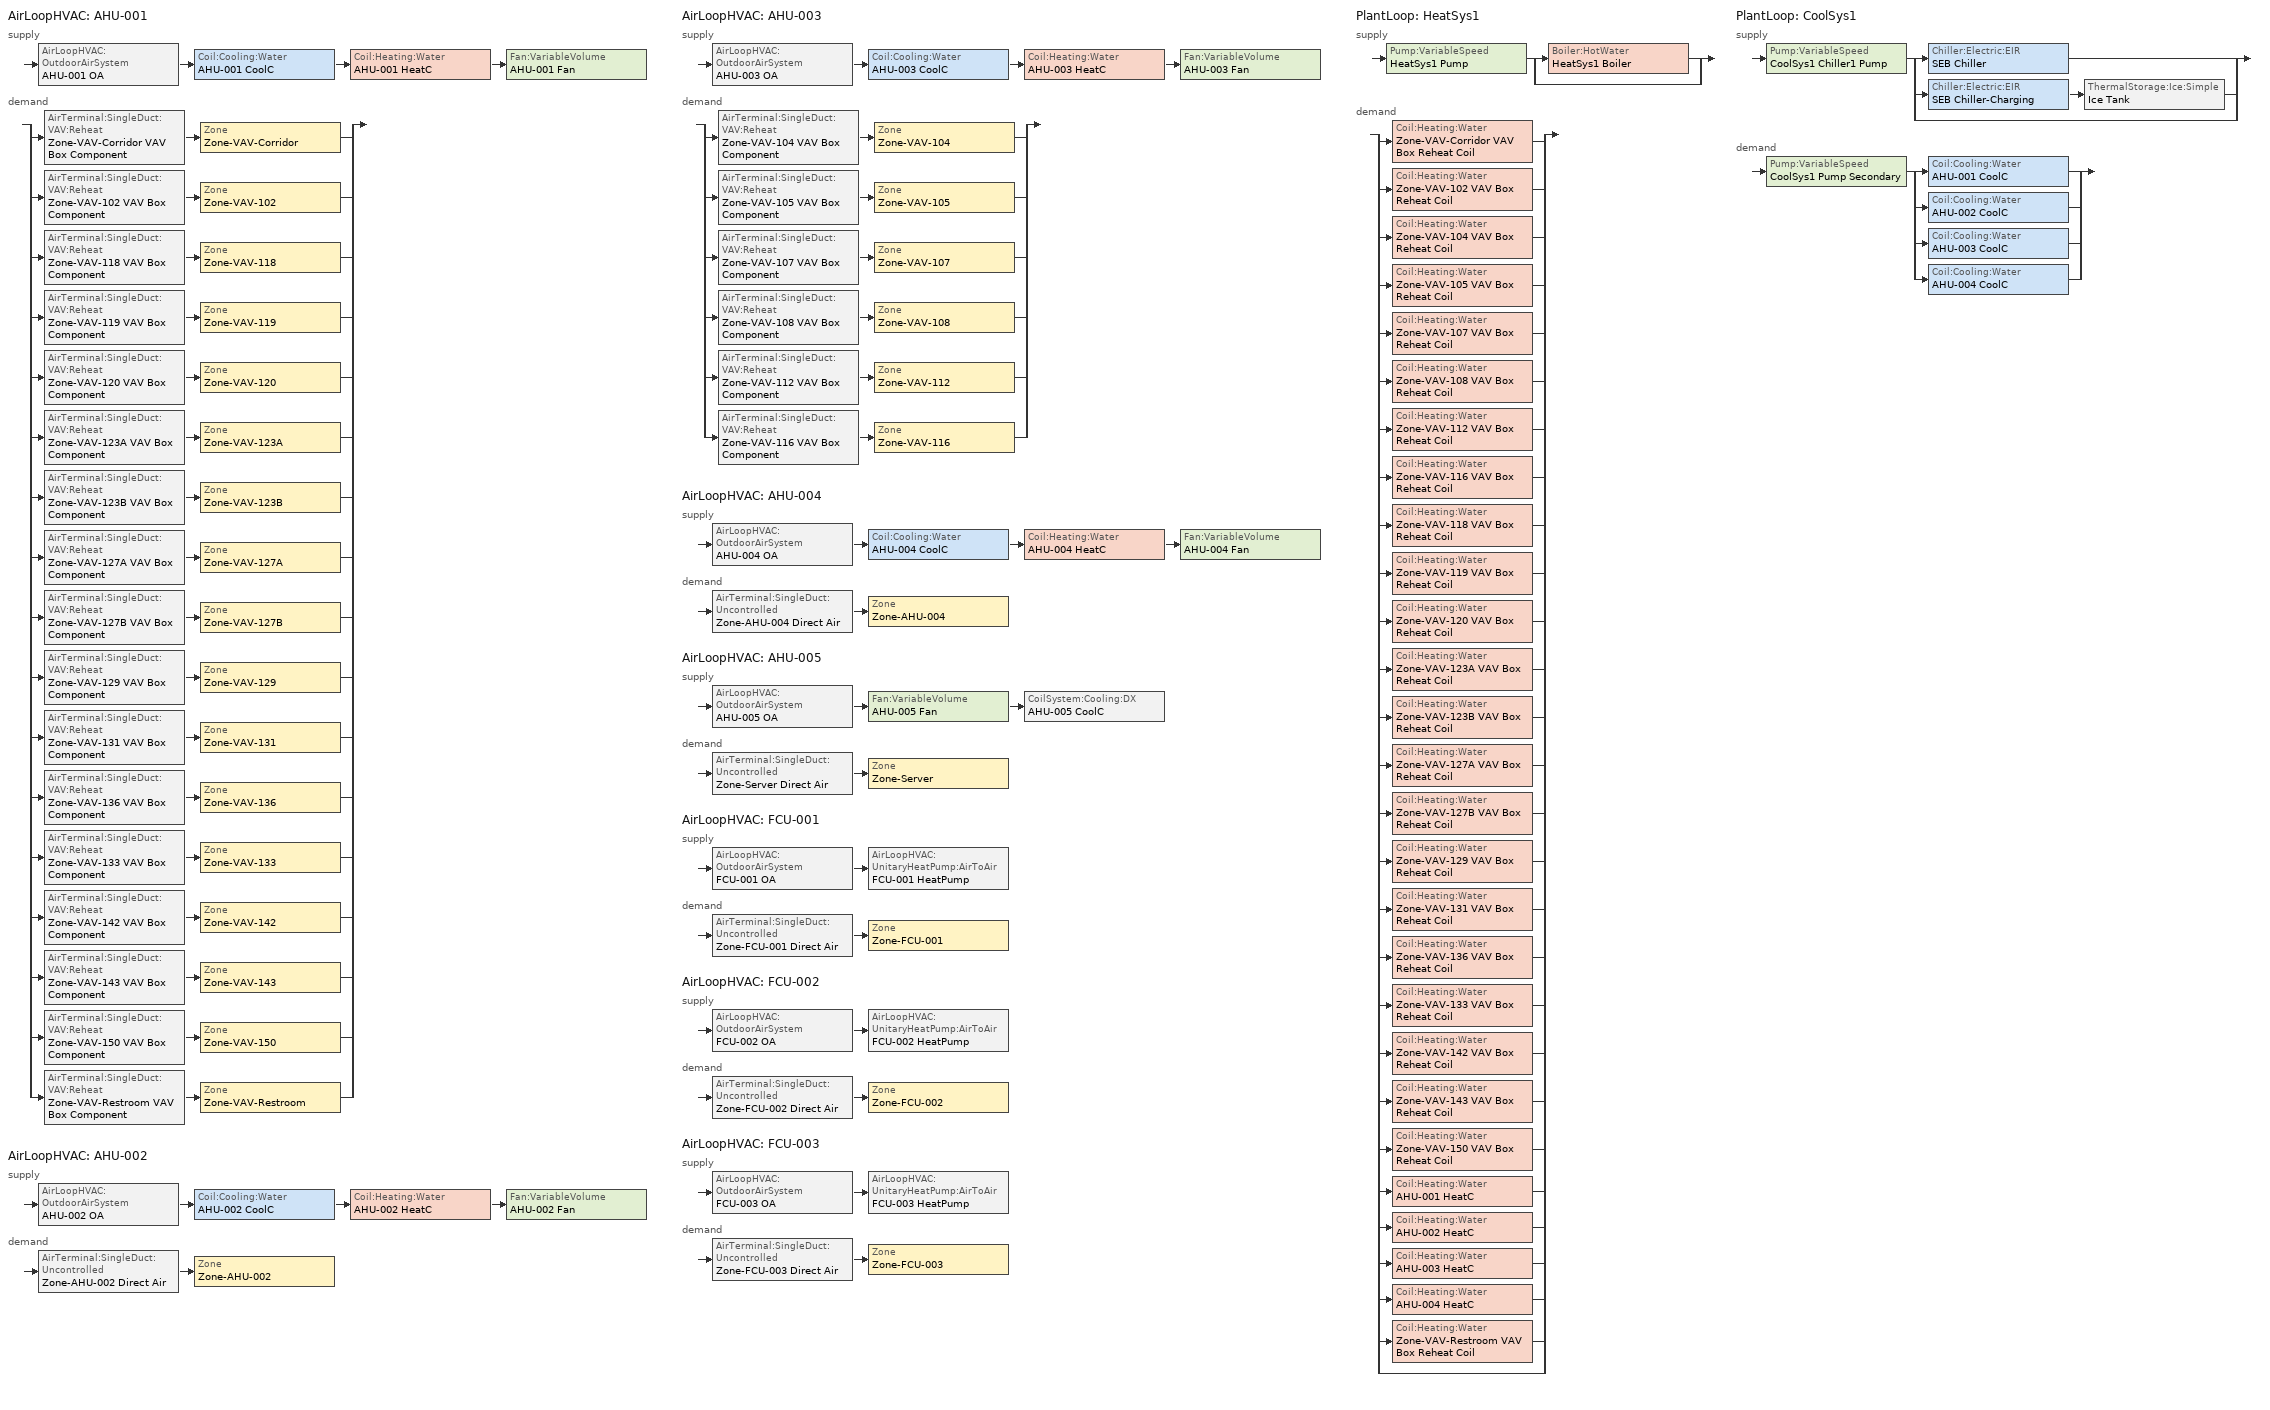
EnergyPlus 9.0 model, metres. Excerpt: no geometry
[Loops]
AirLoopHVAC 'AHU-001'
 supply: AirLoopHVAC:OutdoorAirSystem 'AHU-001 OA' > Coil:Cooling:Water 'AHU-001 CoolC' > Coil:Heating:Water 'AHU-001 HeatC' > Fan:VariableVolume 'AHU-001 Fan'
 demand: split
  | AirTerminal:SingleDuct:VAV:Reheat 'Zone-VAV-Corridor VAV Box Component' > Zone 'Zone-VAV-Corridor'
  | AirTerminal:SingleDuct:VAV:Reheat 'Zone-VAV-102 VAV Box Component' > Zone 'Zone-VAV-102'
  | AirTerminal:SingleDuct:VAV:Reheat 'Zone-VAV-118 VAV Box Component' > Zone 'Zone-VAV-118'
  | AirTerminal:SingleDuct:VAV:Reheat 'Zone-VAV-119 VAV Box Component' > Zone 'Zone-VAV-119'
  | AirTerminal:SingleDuct:VAV:Reheat 'Zone-VAV-120 VAV Box Component' > Zone 'Zone-VAV-120'
  | AirTerminal:SingleDuct:VAV:Reheat 'Zone-VAV-123A VAV Box Component' > Zone 'Zone-VAV-123A'
  | AirTerminal:SingleDuct:VAV:Reheat 'Zone-VAV-123B VAV Box Component' > Zone 'Zone-VAV-123B'
  | AirTerminal:SingleDuct:VAV:Reheat 'Zone-VAV-127A VAV Box Component' > Zone 'Zone-VAV-127A'
  | AirTerminal:SingleDuct:VAV:Reheat 'Zone-VAV-127B VAV Box Component' > Zone 'Zone-VAV-127B'
  | AirTerminal:SingleDuct:VAV:Reheat 'Zone-VAV-129 VAV Box Component' > Zone 'Zone-VAV-129'
  | AirTerminal:SingleDuct:VAV:Reheat 'Zone-VAV-131 VAV Box Component' > Zone 'Zone-VAV-131'
  | AirTerminal:SingleDuct:VAV:Reheat 'Zone-VAV-136 VAV Box Component' > Zone 'Zone-VAV-136'
  | AirTerminal:SingleDuct:VAV:Reheat 'Zone-VAV-133 VAV Box Component' > Zone 'Zone-VAV-133'
  | AirTerminal:SingleDuct:VAV:Reheat 'Zone-VAV-142 VAV Box Component' > Zone 'Zone-VAV-142'
  | AirTerminal:SingleDuct:VAV:Reheat 'Zone-VAV-143 VAV Box Component' > Zone 'Zone-VAV-143'
  | AirTerminal:SingleDuct:VAV:Reheat 'Zone-VAV-150 VAV Box Component' > Zone 'Zone-VAV-150'
  | AirTerminal:SingleDuct:VAV:Reheat 'Zone-VAV-Restroom VAV Box Component' > Zone 'Zone-VAV-Restroom'
AirLoopHVAC 'AHU-002'
 supply: AirLoopHVAC:OutdoorAirSystem 'AHU-002 OA' > Coil:Cooling:Water 'AHU-002 CoolC' > Coil:Heating:Water 'AHU-002 HeatC' > Fan:VariableVolume 'AHU-002 Fan'
 demand: AirTerminal:SingleDuct:Uncontrolled 'Zone-AHU-002 Direct Air' > Zone 'Zone-AHU-002'
AirLoopHVAC 'AHU-003'
 supply: AirLoopHVAC:OutdoorAirSystem 'AHU-003 OA' > Coil:Cooling:Water 'AHU-003 CoolC' > Coil:Heating:Water 'AHU-003 HeatC' > Fan:VariableVolume 'AHU-003 Fan'
 demand: split
  | AirTerminal:SingleDuct:VAV:Reheat 'Zone-VAV-104 VAV Box Component' > Zone 'Zone-VAV-104'
  | AirTerminal:SingleDuct:VAV:Reheat 'Zone-VAV-105 VAV Box Component' > Zone 'Zone-VAV-105'
  | AirTerminal:SingleDuct:VAV:Reheat 'Zone-VAV-107 VAV Box Component' > Zone 'Zone-VAV-107'
  | AirTerminal:SingleDuct:VAV:Reheat 'Zone-VAV-108 VAV Box Component' > Zone 'Zone-VAV-108'
  | AirTerminal:SingleDuct:VAV:Reheat 'Zone-VAV-112 VAV Box Component' > Zone 'Zone-VAV-112'
  | AirTerminal:SingleDuct:VAV:Reheat 'Zone-VAV-116 VAV Box Component' > Zone 'Zone-VAV-116'
AirLoopHVAC 'AHU-004'
 supply: AirLoopHVAC:OutdoorAirSystem 'AHU-004 OA' > Coil:Cooling:Water 'AHU-004 CoolC' > Coil:Heating:Water 'AHU-004 HeatC' > Fan:VariableVolume 'AHU-004 Fan'
 demand: AirTerminal:SingleDuct:Uncontrolled 'Zone-AHU-004 Direct Air' > Zone 'Zone-AHU-004'
AirLoopHVAC 'AHU-005'
 supply: AirLoopHVAC:OutdoorAirSystem 'AHU-005 OA' > Fan:VariableVolume 'AHU-005 Fan' > CoilSystem:Cooling:DX 'AHU-005 CoolC'
 demand: AirTerminal:SingleDuct:Uncontrolled 'Zone-Server Direct Air' > Zone 'Zone-Server'
AirLoopHVAC 'FCU-001'
 supply: AirLoopHVAC:OutdoorAirSystem 'FCU-001 OA' > AirLoopHVAC:UnitaryHeatPump:AirToAir 'FCU-001 HeatPump'
 demand: AirTerminal:SingleDuct:Uncontrolled 'Zone-FCU-001 Direct Air' > Zone 'Zone-FCU-001'
AirLoopHVAC 'FCU-002'
 supply: AirLoopHVAC:OutdoorAirSystem 'FCU-002 OA' > AirLoopHVAC:UnitaryHeatPump:AirToAir 'FCU-002 HeatPump'
 demand: AirTerminal:SingleDuct:Uncontrolled 'Zone-FCU-002 Direct Air' > Zone 'Zone-FCU-002'
AirLoopHVAC 'FCU-003'
 supply: AirLoopHVAC:OutdoorAirSystem 'FCU-003 OA' > AirLoopHVAC:UnitaryHeatPump:AirToAir 'FCU-003 HeatPump'
 demand: AirTerminal:SingleDuct:Uncontrolled 'Zone-FCU-003 Direct Air' > Zone 'Zone-FCU-003'
PlantLoop 'HeatSys1'
 supply: Pump:VariableSpeed 'HeatSys1 Pump' > split
  | Boiler:HotWater 'HeatSys1 Boiler'
  | bypass
 demand: split
  | Coil:Heating:Water 'Zone-VAV-Corridor VAV Box Reheat Coil'
  | Coil:Heating:Water 'Zone-VAV-102 VAV Box Reheat Coil'
  | Coil:Heating:Water 'Zone-VAV-104 VAV Box Reheat Coil'
  | Coil:Heating:Water 'Zone-VAV-105 VAV Box Reheat Coil'
  | Coil:Heating:Water 'Zone-VAV-107 VAV Box Reheat Coil'
  | Coil:Heating:Water 'Zone-VAV-108 VAV Box Reheat Coil'
  | Coil:Heating:Water 'Zone-VAV-112 VAV Box Reheat Coil'
  | Coil:Heating:Water 'Zone-VAV-116 VAV Box Reheat Coil'
  | Coil:Heating:Water 'Zone-VAV-118 VAV Box Reheat Coil'
  | Coil:Heating:Water 'Zone-VAV-119 VAV Box Reheat Coil'
  | Coil:Heating:Water 'Zone-VAV-120 VAV Box Reheat Coil'
  | Coil:Heating:Water 'Zone-VAV-123A VAV Box Reheat Coil'
  | Coil:Heating:Water 'Zone-VAV-123B VAV Box Reheat Coil'
  | Coil:Heating:Water 'Zone-VAV-127A VAV Box Reheat Coil'
  | Coil:Heating:Water 'Zone-VAV-127B VAV Box Reheat Coil'
  | Coil:Heating:Water 'Zone-VAV-129 VAV Box Reheat Coil'
  | Coil:Heating:Water 'Zone-VAV-131 VAV Box Reheat Coil'
  | Coil:Heating:Water 'Zone-VAV-136 VAV Box Reheat Coil'
  | Coil:Heating:Water 'Zone-VAV-133 VAV Box Reheat Coil'
  | Coil:Heating:Water 'Zone-VAV-142 VAV Box Reheat Coil'
  | Coil:Heating:Water 'Zone-VAV-143 VAV Box Reheat Coil'
  | Coil:Heating:Water 'Zone-VAV-150 VAV Box Reheat Coil'
  | Coil:Heating:Water 'AHU-001 HeatC'
  | Coil:Heating:Water 'AHU-002 HeatC'
  | Coil:Heating:Water 'AHU-003 HeatC'
  | Coil:Heating:Water 'AHU-004 HeatC'
  | Coil:Heating:Water 'Zone-VAV-Restroom VAV Box Reheat Coil'
  | bypass
PlantLoop 'CoolSys1'
 supply: Pump:VariableSpeed 'CoolSys1 Chiller1 Pump' > split
  | Chiller:Electric:EIR 'SEB Chiller'
  | Chiller:Electric:EIR 'SEB Chiller-Charging' > ThermalStorage:Ice:Simple 'Ice Tank'
  | bypass
 demand: Pump:VariableSpeed 'CoolSys1 Pump Secondary' > split
  | Coil:Cooling:Water 'AHU-001 CoolC'
  | Coil:Cooling:Water 'AHU-002 CoolC'
  | Coil:Cooling:Water 'AHU-003 CoolC'
  | Coil:Cooling:Water 'AHU-004 CoolC'
[DesignSpecification:OutdoorAir] Outdoor Air Method=Flow/Area; Outdoor Air Flow per Zone Floor Area {m3/s-m2}=0.000864; Outdoor Air Flow per Zone {m3/s}=0
Zone-VAV-Corridor SZ DSOA; Zone-VAV-102 SZ DSOA; Zone-VAV-104 SZ DSOA; Zone-VAV-105 SZ DSOA; Zone-VAV-107 SZ DSOA; Zone-VAV-108 SZ DSOA; Zone-VAV-112 SZ DSOA; Zone-VAV-116 SZ DSOA; Zone-VAV-118 SZ DSOA; Zone-VAV-119 SZ DSOA; Zone-VAV-120 SZ DSOA; Zone-VAV-123A SZ DSOA; Zone-VAV-123B SZ DSOA; Zone-VAV-127A SZ DSOA; Zone-VAV-127B SZ DSOA; Zone-VAV-129 SZ DSOA; Zone-VAV-131 SZ DSOA; Zone-VAV-133 SZ DSOA; Zone-VAV-142 SZ DSOA; Zone-VAV-143 SZ DSOA; Zone-VAV-150 SZ DSOA; Zone-AHU-002 SZ DSOA; Zone-AHU-004 SZ DSOA; Zone-Server SZ DSOA; Zone-FCU-001 SZ DSOA; Zone-FCU-002 SZ DSOA; Zone-FCU-003 SZ DSOA; Zone-VAV-Restroom SZ DSOA; Zone-VAV-136 SZ DSOA
[DesignSpecification:ZoneAirDistribution] Zone Air Distribution Effectiveness in Cooling Mode=1; Zone Air Distribution Effectiveness in Heating Mode=1
Zone-VAV-Corridor CM DSZAD; Zone-VAV-102 CM DSZAD; Zone-VAV-104 CM DSZAD; Zone-VAV-123A CM DSZAD; Zone-VAV-123B CM DSZAD; Zone-VAV-127A CM DSZAD; Zone-VAV-127B CM DSZAD
[Sizing:Zone] Zone Cooling Design Supply Air Temperature Input Method=SupplyAirTemperature; Zone Cooling Design Supply Air Temperature {C}=12.7; Zone Heating Design Supply Air Temperature Input Method=SupplyAirTemperature; Zone Heating Design Supply Air Temperature {C}=50; Zone Cooling Design Supply Air Humidity Ratio {kgWater/kgDryAir}=0.0085; Zone Heating Design Supply Air Humidity Ratio {kgWater/kgDryAir}=0.008; Zone Heating Sizing Factor=0; Zone Cooling Sizing Factor=0; Cooling Design Air Flow Method=DesignDay; Cooling Minimum Air Flow {m3/s}=0; Cooling Minimum Air Flow Fraction=0; Heating Design Air Flow Method=DesignDay; Heating Design Air Flow Rate {m3/s}=0
Name | Design Specification Outdoor Air Object | Design Specification Zone Air Distribution Object
Zone-VAV-Corridor | Zone-VAV-Corridor SZ DSOA | Zone-VAV-Corridor CM DSZAD
Zone-VAV-102 | Zone-VAV-102 SZ DSOA | Zone-VAV-102 CM DSZAD
Zone-VAV-104 | Zone-VAV-104 SZ DSOA | Zone-VAV-104 CM DSZAD
Zone-VAV-105 | Zone-VAV-105 SZ DSOA
Zone-VAV-107 | Zone-VAV-107 SZ DSOA
Zone-VAV-108 | Zone-VAV-108 SZ DSOA
Zone-VAV-112 | Zone-VAV-112 SZ DSOA
Zone-VAV-116 | Zone-VAV-116 SZ DSOA
Zone-VAV-118 | Zone-VAV-118 SZ DSOA
Zone-VAV-119 | Zone-VAV-119 SZ DSOA
Zone-VAV-120 | Zone-VAV-120 SZ DSOA
Zone-VAV-123A | Zone-VAV-123A SZ DSOA | Zone-VAV-123A CM DSZAD
Zone-VAV-123B | Zone-VAV-123B SZ DSOA | Zone-VAV-123B CM DSZAD
Zone-VAV-127A | Zone-VAV-127A SZ DSOA | Zone-VAV-127A CM DSZAD
Zone-VAV-127B | Zone-VAV-127B SZ DSOA | Zone-VAV-127B CM DSZAD
Zone-VAV-129 | Zone-VAV-129 SZ DSOA
Zone-VAV-131 | Zone-VAV-131 SZ DSOA
Zone-VAV-133 | Zone-VAV-133 SZ DSOA
Zone-VAV-142 | Zone-VAV-142 SZ DSOA
Zone-VAV-143 | Zone-VAV-143 SZ DSOA
Zone-VAV-150 | Zone-VAV-150 SZ DSOA
Zone-AHU-002 | Zone-AHU-002 SZ DSOA
Zone-AHU-004 | Zone-AHU-004 SZ DSOA
Zone-Server | Zone-Server SZ DSOA
Zone-FCU-001 | Zone-FCU-001 SZ DSOA
Zone-FCU-002 | Zone-FCU-002 SZ DSOA
Zone-FCU-003 | Zone-FCU-003 SZ DSOA
Zone-VAV-Restroom | Zone-VAV-Restroom SZ DSOA
Zone-VAV-136 | Zone-VAV-136 SZ DSOA
[Sizing:System] Type of Load to Size On=Sensible; Design Outdoor Air Flow Rate {m3/s}=autosize; Preheat Design Humidity Ratio {kgWater/kgDryAir}=0.008; Precool Design Humidity Ratio {kgWater/kgDryAir}=0.008; Central Cooling Design Supply Air Temperature {C}=12.5; 100% Outdoor Air in Cooling=No; 100% Outdoor Air in Heating=No; Central Cooling Design Supply Air Humidity Ratio {kgWater/kgDryAir}=0.0085; Central Heating Design Supply Air Humidity Ratio {kgWater/kgDryAir}=0.008; Cooling Supply Air Flow Rate Method=DesignDay; Cooling Supply Air Flow Rate {m3/s}=0; Cooling Supply Air Flow Rate Per Floor Area {m3/s-m2}=0; Cooling Fraction of Autosized Cooling Supply Air Flow Rate=0; Cooling Supply Air Flow Rate Per Unit Cooling Capacity {m3/s-W}=0; Zone Maximum Outdoor Air Fraction=1; Cooling Design Capacity Method=CoolingDesignCapacity; Cooling Design Capacity {W}=autosize; Heating Design Capacity Method=HeatingDesignCapacity; Heating Design Capacity {W}=autosize
Name | Central Heating Maximum System Air Flow Ratio | Preheat Design Temperature {C} | Precool Design Temperature {C} | Central Heating Design Supply Air Temperature {C} | Type of Zone Sum to Use | Central Cooling Capacity Control Method
AHU-001 | 0.3 | 4.5 | 11 | 16.7 | NonCoincident | VAV
AHU-002; AHU-003; AHU-004 | 0.3 | 4.5 | 11 | 16.7 | NonCoincident | OnOff
FCU-001; FCU-002; FCU-003 | 1 | 7 | 12.5 | 40 | Coincident | OnOff
[Sizing:Plant]
Name | Loop Type | Design Loop Exit Temperature {C} | Loop Design Temperature Difference {deltaC} | Sizing Option | Zone Timesteps in Averaging Window | Coincident Sizing Factor Mode
HeatSys1 | Heating | 82 | 11
CoolSys1 | Cooling | 6.44 | 7.45 | Coincident | 1 | None
[ZoneControl:Thermostat] Control Type Schedule=Dual Zone Control Type Sched
Name | Zone or ZoneList | Control 1
Zone-VAV-Corridor Thermostat | Zone-VAV-Corridor | Zone-VAV-Corridor DualSPSched
Zone-VAV-102 Thermostat | Zone-VAV-102 | Zone-VAV-102 DualSPSched
Zone-VAV-104 Thermostat | Zone-VAV-104 | Zone-VAV-104 DualSPSched
Zone-VAV-105 Thermostat | Zone-VAV-105 | Zone-VAV-105 DualSPSched
Zone-VAV-107 Thermostat | Zone-VAV-107 | Zone-VAV-107 DualSPSched
Zone-VAV-108 Thermostat | Zone-VAV-108 | Zone-VAV-108 DualSPSched
Zone-VAV-112 Thermostat | Zone-VAV-112 | Zone-VAV-112 DualSPSched
Zone-VAV-116 Thermostat | Zone-VAV-116 | Zone-VAV-116 DualSPSched
Zone-VAV-118 Thermostat | Zone-VAV-118 | Zone-VAV-118 DualSPSched
Zone-VAV-119 Thermostat | Zone-VAV-119 | Zone-VAV-119 DualSPSched
Zone-VAV-120 Thermostat | Zone-VAV-120 | Zone-VAV-120 DualSPSched
Zone-VAV-123A Thermostat | Zone-VAV-123A | Zone-VAV-123A DualSPSched
Zone-VAV-123B Thermostat | Zone-VAV-123B | Zone-VAV-123B DualSPSched
Zone-VAV-127A Thermostat | Zone-VAV-127A | Zone-VAV-127A DualSPSched
Zone-VAV-127B Thermostat | Zone-VAV-127B | Zone-VAV-127B DualSPSched
Zone-VAV-129 Thermostat | Zone-VAV-129 | Zone-VAV-129 DualSPSched
Zone-VAV-131 Thermostat | Zone-VAV-131 | Zone-VAV-131 DualSPSched
Zone-VAV-136 Thermostat | Zone-VAV-136 | Zone-VAV-136 DualSPSched
Zone-VAV-133 Thermostat | Zone-VAV-133 | Zone-VAV-133 DualSPSched
Zone-VAV-142 Thermostat | Zone-VAV-142 | Zone-VAV-142 DualSPSched
Zone-VAV-143 Thermostat | Zone-VAV-143 | Zone-VAV-143 DualSPSched
Zone-VAV-150 Thermostat | Zone-VAV-150 | Zone-VAV-150 DualSPSched
Zone-AHU-002 Thermostat | Zone-AHU-002 | Zone-AHU-002 DualSPSched
Zone-AHU-004 Thermostat | Zone-AHU-004 | Zone-AHU-004 DualSPSched
Zone-Server Thermostat | Zone-Server | Zone-Server DualSPSched
Zone-FCU-001 Thermostat | Zone-FCU-001 | Zone-FCU-001 DualSPSched
Zone-FCU-002 Thermostat | Zone-FCU-002 | Zone-FCU-002 DualSPSched
Zone-FCU-003 Thermostat | Zone-FCU-003 | Zone-FCU-003 DualSPSched
Zone-VAV-Restroom Thermostat | Zone-VAV-Restroom | Zone-VAV-Restroom DualSPSched
[ThermostatSetpoint:DualSetpoint] Heating Setpoint Temperature Schedule=HTGSETP SCH
Name | Cooling Setpoint Temperature Schedule
Zone-VAV-Corridor DualSPSched | CLGTEMPSETPOINT ZONE-VAV-CORRIDOR
Zone-VAV-102 DualSPSched | CLGTEMPSETPOINT ZONE-VAV-102
Zone-VAV-104 DualSPSched | CLGTEMPSETPOINT ZONE-VAV-104
Zone-VAV-105 DualSPSched | CLGTEMPSETPOINT ZONE-VAV-105
Zone-VAV-107 DualSPSched | CLGTEMPSETPOINT ZONE-VAV-107
Zone-VAV-108 DualSPSched | CLGTEMPSETPOINT ZONE-VAV-108
Zone-VAV-112 DualSPSched | CLGTEMPSETPOINT ZONE-VAV-112
Zone-VAV-116 DualSPSched | CLGTEMPSETPOINT ZONE-VAV-116
Zone-VAV-118 DualSPSched | CLGTEMPSETPOINT ZONE-VAV-118
Zone-VAV-119 DualSPSched | CLGTEMPSETPOINT ZONE-VAV-119
Zone-VAV-120 DualSPSched | CLGTEMPSETPOINT ZONE-VAV-120
Zone-VAV-123A DualSPSched | CLGTEMPSETPOINT ZONE-VAV-123A
Zone-VAV-123B DualSPSched | CLGTEMPSETPOINT ZONE-VAV-123B
Zone-VAV-127A DualSPSched | CLGTEMPSETPOINT ZONE-VAV-127A
Zone-VAV-127B DualSPSched | CLGTEMPSETPOINT ZONE-VAV-127B
Zone-VAV-129 DualSPSched | CLGTEMPSETPOINT ZONE-VAV-129
Zone-VAV-131 DualSPSched | CLGTEMPSETPOINT ZONE-VAV-131
Zone-VAV-136 DualSPSched | CLGTEMPSETPOINT ZONE-VAV-136
Zone-VAV-133 DualSPSched | CLGTEMPSETPOINT ZONE-VAV-133
Zone-VAV-142 DualSPSched | CLGTEMPSETPOINT ZONE-VAV-142
Zone-VAV-143 DualSPSched | CLGTEMPSETPOINT ZONE-VAV-143
Zone-VAV-150 DualSPSched | CLGTEMPSETPOINT ZONE-VAV-150
Zone-AHU-002 DualSPSched | CLGTEMPSETPOINT Zone-AHU-002
Zone-AHU-004 DualSPSched | CLGTEMPSETPOINT Zone-AHU-004
Zone-Server DualSPSched; Zone-FCU-001 DualSPSched; Zone-FCU-002 DualSPSched; Zone-FCU-003 DualSPSched | CLGSETP SCH ConstantOn
Zone-VAV-Restroom DualSPSched | CLGTEMPSETPOINT Zone-VAV-Restroom
[AirTerminal:SingleDuct:Uncontrolled]
Name | Availability Schedule | Maximum Air Flow Rate {m3/s}
Zone-AHU-002 Direct Air; Zone-AHU-004 Direct Air | HVACOperationSchd | AUTOSIZE
Zone-Server Direct Air | HVAC Schedule Rest of the Building | AUTOSIZE
Zone-FCU-001 Direct Air; Zone-FCU-002 Direct Air; Zone-FCU-003 Direct Air | HVAC Schedule Rest of the Building | autosize
[AirTerminal:SingleDuct:VAV:Reheat] Availability Schedule=ALWAYS ON; Zone Minimum Air Flow Input Method=Constant; Maximum Hot Water or Steam Flow Rate {m3/s}=AUTOSIZE; Minimum Hot Water or Steam Flow Rate {m3/s}=0; Convergence Tolerance=0.001; Damper Heating Action=normal; Maximum Flow per Zone Floor Area During Reheat {m3/s-m2}=autocalculate; Maximum Flow Fraction During Reheat=autocalculate; Maximum Reheat Air Temperature {C}=35
Name | Maximum Air Flow Rate {m3/s} | Constant Minimum Air Flow Fraction | Reheat Coil
Zone-VAV-Corridor VAV Box Component | autosize | 0.3 | Zone-VAV-Corridor VAV Box Reheat Coil
Zone-VAV-Restroom VAV Box Component | AUTOSIZE | 0.3 | Zone-VAV-Restroom VAV Box Reheat Coil
Zone-VAV-102 VAV Box Component | AUTOSIZE | 0.3 | Zone-VAV-102 VAV Box Reheat Coil
Zone-VAV-104 VAV Box Component | AUTOSIZE | 0.3 | Zone-VAV-104 VAV Box Reheat Coil
Zone-VAV-105 VAV Box Component | AUTOSIZE | 0.3 | Zone-VAV-105 VAV Box Reheat Coil
Zone-VAV-107 VAV Box Component | AUTOSIZE | 0.3 | Zone-VAV-107 VAV Box Reheat Coil
Zone-VAV-108 VAV Box Component | AUTOSIZE | 0.3 | Zone-VAV-108 VAV Box Reheat Coil
Zone-VAV-112 VAV Box Component | AUTOSIZE | 0.3 | Zone-VAV-112 VAV Box Reheat Coil
Zone-VAV-116 VAV Box Component | AUTOSIZE | 0.3 | Zone-VAV-116 VAV Box Reheat Coil
Zone-VAV-118 VAV Box Component | AUTOSIZE | 0.3 | Zone-VAV-118 VAV Box Reheat Coil
Zone-VAV-119 VAV Box Component | AUTOSIZE | 0.3 | Zone-VAV-119 VAV Box Reheat Coil
Zone-VAV-120 VAV Box Component | AUTOSIZE | 0.3 | Zone-VAV-120 VAV Box Reheat Coil
Zone-VAV-123A VAV Box Component | AUTOSIZE | 0.3 | Zone-VAV-123A VAV Box Reheat Coil
Zone-VAV-123B VAV Box Component | AUTOSIZE | 0.3 | Zone-VAV-123B VAV Box Reheat Coil
Zone-VAV-127A VAV Box Component | AUTOSIZE | 0.3 | Zone-VAV-127A VAV Box Reheat Coil
Zone-VAV-127B VAV Box Component | AUTOSIZE | 0.3 | Zone-VAV-127B VAV Box Reheat Coil
Zone-VAV-129 VAV Box Component | AUTOSIZE | 0.3 | Zone-VAV-129 VAV Box Reheat Coil
Zone-VAV-131 VAV Box Component | AUTOSIZE | 0.3 | Zone-VAV-131 VAV Box Reheat Coil
Zone-VAV-136 VAV Box Component | AUTOSIZE | 0.3 | Zone-VAV-136 VAV Box Reheat Coil
Zone-VAV-133 VAV Box Component | AUTOSIZE | 0.3 | Zone-VAV-133 VAV Box Reheat Coil
Zone-VAV-142 VAV Box Component | AUTOSIZE | 0.1 | Zone-VAV-142 VAV Box Reheat Coil
Zone-VAV-143 VAV Box Component | AUTOSIZE | 0.3 | Zone-VAV-143 VAV Box Reheat Coil
Zone-VAV-150 VAV Box Component | AUTOSIZE | 0.3 | Zone-VAV-150 VAV Box Reheat Coil
[Zone equipment]
Zone-VAV-Corridor: Zone-VAV-Corridor VAV Box Component
Zone-VAV-102: Zone-VAV-102 VAV Box Component
Zone-VAV-104: Zone-VAV-104 VAV Box Component
Zone-VAV-105: Zone-VAV-105 VAV Box Component
Zone-VAV-107: Zone-VAV-107 VAV Box Component
Zone-VAV-108: Zone-VAV-108 VAV Box Component
Zone-VAV-112: Zone-VAV-112 VAV Box Component
Zone-VAV-116: Zone-VAV-116 VAV Box Component
Zone-VAV-118: Zone-VAV-118 VAV Box Component
Zone-VAV-119: Zone-VAV-119 VAV Box Component
Zone-VAV-120: Zone-VAV-120 VAV Box Component
Zone-VAV-123A: Zone-VAV-123A VAV Box Component
Zone-VAV-123B: Zone-VAV-123B VAV Box Component
Zone-VAV-127A: Zone-VAV-127A VAV Box Component
Zone-VAV-127B: Zone-VAV-127B VAV Box Component
Zone-VAV-129: Zone-VAV-129 VAV Box Component
Zone-VAV-131: Zone-VAV-131 VAV Box Component
Zone-VAV-136: Zone-VAV-136 VAV Box Component
Zone-VAV-133: Zone-VAV-133 VAV Box Component
Zone-VAV-142: Zone-VAV-142 VAV Box Component
Zone-VAV-143: Zone-VAV-143 VAV Box Component
Zone-VAV-150: Zone-VAV-150 VAV Box Component
Zone-AHU-002: Zone-AHU-002 Direct Air
Zone-AHU-004: Zone-AHU-004 Direct Air
Zone-Server: Zone-Server Direct Air
Zone-FCU-001: Zone-FCU-001 Direct Air
Zone-FCU-002: Zone-FCU-002 Direct Air
Zone-FCU-003: Zone-FCU-003 Direct Air
Zone-VAV-Restroom: Zone-VAV-Restroom VAV Box Component
[Fan:VariableVolume] Fan Total Efficiency=0.7; Motor Efficiency=0.941; Motor In Airstream Fraction=1; Fan Power Coefficient 5=0
Name | Availability Schedule | Pressure Rise {Pa} | Maximum Flow Rate {m3/s} | Fan Power Minimum Flow Rate Input Method | Fan Power Minimum Flow Fraction | Fan Power Coefficient 1 | Fan Power Coefficient 2 | Fan Power Coefficient 3 | Fan Power Coefficient 4
AHU-001 Fan | HVACOperationSchd | 498.1778 | 7.4 | FixedFlowRate | 0.3 | 0.0003 | 0.2174 | -.1345 | 0.9559
AHU-002 Fan; AHU-003 Fan; AHU-004 Fan | HVACOperationSchd | 1389.42 | autosize | Fraction | 0.25 | 0.0408 | 0.088 | -0.0729 | 0.9437
AHU-005 Fan | HVAC Schedule Rest of the Building | 1389.42 | autosize | Fraction | 0.25 | 0.0408 | 0.088 | -0.0729 | 0.9437
[Fan:OnOff] Availability Schedule=HVAC Schedule Rest of the Building; Fan Total Efficiency=0.6; Pressure Rise {Pa}=270.9; Maximum Flow Rate {m3/s}=AUTOSIZE; Motor Efficiency=0.8; Motor In Airstream Fraction=1
FCU-001 Fan; FCU-002 Fan; FCU-003 Fan
[Coil:Cooling:Water] Availability Schedule=HVACOperationSchd; Design Inlet Water Temperature {C}=autosize; Design Inlet Air Humidity Ratio {kgWater/kgDryAir}=AUTOSIZE; Design Outlet Air Humidity Ratio {kgWater/kgDryAir}=AUTOSIZE; Type of Analysis=SimpleAnalysis; Heat Exchanger Configuration=CrossFlow
Name | Design Water Flow Rate {m3/s} | Design Air Flow Rate {m3/s} | Design Inlet Air Temperature {C} | Design Outlet Air Temperature {C}
AHU-003 CoolC; AHU-004 CoolC | autosize | AUTOSIZE | AUTOSIZE | autosize
AHU-002 CoolC | autosize | AUTOSIZE | autosize | autosize
AHU-001 CoolC | 0.00411 | autosize | AUTOSIZE | 12.7
[Coil:Cooling:DX:SingleSpeed] Availability Schedule=HVAC Schedule Rest of the Building; Gross Rated Total Cooling Capacity {W}=AUTOSIZE; Gross Rated Sensible Heat Ratio=AUTOSIZE; Gross Rated Cooling COP {W/W}=3.14722; Rated Air Flow Rate {m3/s}=AUTOSIZE; Total Cooling Capacity Function of Temperature Curve=HPACCoolCapFT; Total Cooling Capacity Function of Flow Fraction Curve=HPACCoolCapFFF; Energy Input Ratio Function of Temperature Curve=HPACCOOLEIRFT; Energy Input Ratio Function of Flow Fraction Curve=HPACCOOLEIRFFF; Part Load Fraction Correlation Curve=HPACCOOLPLFFPLR
FCU-001 CoolC; FCU-002 CoolC; FCU-003 CoolC; AHU-005 CoolC DXCoil
[Coil:Heating:Water] U-Factor Times Area Value {W/K}=AUTOSIZE; Maximum Water Flow Rate {m3/s}=AUTOSIZE; Performance Input Method=UFactorTimesAreaAndDesignWaterFlowRate; Rated Capacity {W}=AUTOSIZE; Rated Inlet Water Temperature {C}=82.2; Rated Inlet Air Temperature {C}=16.6; Rated Outlet Water Temperature {C}=71.1; Rated Outlet Air Temperature {C}=32.2; Rated Ratio for Air and Water Convection=0.5
Name | Availability Schedule
AHU-001 HeatC; AHU-003 HeatC | HVAC Schedule Rest of the Building
AHU-002 HeatC; Zone-VAV-Corridor VAV Box Reheat Coil; Zone-VAV-102 VAV Box Reheat Coil; Zone-VAV-104 VAV Box Reheat Coil; Zone-VAV-105 VAV Box Reheat Coil; Zone-VAV-107 VAV Box Reheat Coil; Zone-VAV-108 VAV Box Reheat Coil; Zone-VAV-112 VAV Box Reheat Coil; Zone-VAV-116 VAV Box Reheat Coil; Zone-VAV-118 VAV Box Reheat Coil; Zone-VAV-119 VAV Box Reheat Coil; Zone-VAV-120 VAV Box Reheat Coil; Zone-VAV-123A VAV Box Reheat Coil; Zone-VAV-123B VAV Box Reheat Coil; Zone-VAV-127A VAV Box Reheat Coil; Zone-VAV-127B VAV Box Reheat Coil; Zone-VAV-129 VAV Box Reheat Coil; Zone-VAV-131 VAV Box Reheat Coil; Zone-VAV-136 VAV Box Reheat Coil; Zone-VAV-133 VAV Box Reheat Coil; Zone-VAV-142 VAV Box Reheat Coil; Zone-VAV-143 VAV Box Reheat Coil; Zone-VAV-150 VAV Box Reheat Coil; Zone-VAV-Restroom VAV Box Reheat Coil | Reheat Coil Availability
AHU-004 HeatC | ALWAYS ON
[Coil:Heating:Electric] Availability Schedule=HVAC Schedule Rest of the Building; Efficiency=1; Nominal Capacity {W}=AUTOSIZE
FCU-001 HEAT PUMP DX SUPP HEATING COIL; FCU-002 HEAT PUMP DX SUPP HEATING COIL; FCU-003 HEAT PUMP DX SUPP HEATING COIL
[Coil:Heating:DX:SingleSpeed] Availability Schedule=HVAC Schedule Rest of the Building; Gross Rated Heating Capacity {W}=autosize; Gross Rated Heating COP {W/W}=3.00696; Rated Air Flow Rate {m3/s}=AUTOSIZE; Heating Capacity Function of Temperature Curve=HPACHeatCapFT; Heating Capacity Function of Flow Fraction Curve=HPACHeatCapFFF; Energy Input Ratio Function of Temperature Curve=HPACHeatEIRFT; Energy Input Ratio Function of Flow Fraction Curve=HPACHeatEIRFFF; Part Load Fraction Correlation Curve=HPACCOOLPLFFPLR; Defrost Energy Input Ratio Function of Temperature Curve=HPACCOOLEIRFT; Minimum Outdoor Dry-Bulb Temperature for Compressor Operation {C}=-12.2; Maximum Outdoor Dry-Bulb Temperature for Defrost Operation {C}=1.67; Crankcase Heater Capacity {W}=50; Maximum Outdoor Dry-Bulb Temperature for Crankcase Heater Operation {C}=4.4; Defrost Strategy=ReverseCycle; Defrost Control=OnDemand; Resistive Defrost Heater Capacity {W}=AUTOSIZE
FCU-001 HeatC; FCU-002 HeatC; FCU-003 HeatC
[CoilSystem:Cooling:DX]
AHU-005 CoolC: Availability Schedule=HVAC Schedule Rest of the Building; Cooling Coil=AHU-005 CoolC DXCoil
[HeatExchanger:AirToAir:SensibleAndLatent] Availability Schedule=HVACOperationSchd; Sensible Effectiveness at 100% Heating Air Flow=0.7; Latent Effectiveness at 100% Heating Air Flow=0.6; Sensible Effectiveness at 75% Heating Air Flow=0.7; Latent Effectiveness at 75% Heating Air Flow=0.6; Sensible Effectiveness at 100% Cooling Air Flow=0.75; Latent Effectiveness at 100% Cooling Air Flow=0.6; Sensible Effectiveness at 75% Cooling Air Flow=0.75; Latent Effectiveness at 75% Cooling Air Flow=0.6; Nominal Electric Power {W}=1871.04; Supply Air Outlet Temperature Control=Yes; Heat Exchanger Type=Rotary; Frost Control Type=ExhaustOnly; Initial Defrost Time Fraction=0.167; Rate of Defrost Time Fraction Increase {1/K}=1.44
Name | Nominal Supply Air Flow Rate {m3/s} | Threshold Temperature {C}
AHU-001 OA Heat Recovery | autosize | 1.7
AHU-003 OA Heat Recovery; AHU-004 OA Heat Recovery | AUTOSIZE | -23.3
[AirLoopHVAC:UnitaryHeatPump:AirToAir] Availability Schedule=HVAC Schedule Rest of the Building; Cooling Supply Air Flow Rate {m3/s}=AUTOSIZE; Heating Supply Air Flow Rate {m3/s}=AUTOSIZE; No Load Supply Air Flow Rate {m3/s}=AUTOSIZE; Maximum Supply Air Temperature from Supplemental Heater {C}=AUTOSIZE; Maximum Outdoor Dry-Bulb Temperature for Supplemental Heater Operation {C}=4.44; Fan Placement=BlowThrough; Supply Air Fan Operating Mode Schedule=HVACOperationSchd
Name | Controlling Zone or Thermostat Location | Supply Air Fan | Heating Coil | Cooling Coil | Supplemental Heating Coil
FCU-001 HeatPump | Zone-FCU-001 | FCU-001 Fan | FCU-001 HeatC | FCU-001 CoolC | FCU-001 Heat Pump DX Supp Heating Coil
FCU-002 HeatPump | Zone-FCU-002 | FCU-002 Fan | FCU-002 HeatC | FCU-002 CoolC | FCU-002 Heat Pump DX Supp Heating Coil
FCU-003 HeatPump | Zone-FCU-003 | FCU-003 Fan | FCU-003 HeatC | FCU-003 CoolC | FCU-003 Heat Pump DX Supp Heating Coil
[Controller:WaterCoil] Control Variable=Temperature; Actuator Variable=FLOW; Controller Convergence Tolerance {deltaC}=0.002; Minimum Actuated Flow {m3/s}=0
Name | Action | Maximum Actuated Flow {m3/s}
AHU-001 CoolC Controller | REVERSE | 0.00411
AHU-001 HeatC Controller | NORMAL | autosize
AHU-002 CoolC Controller; AHU-003 CoolC Controller; AHU-004 CoolC Controller | REVERSE | AUTOSIZE
AHU-002 HeatC Controller; AHU-003 HeatC Controller; AHU-004 HeatC Controller | NORMAL | AUTOSIZE
[Controller:OutdoorAir] Maximum Outdoor Air Flow Rate {m3/s}=AUTOSIZE; Economizer Control Action Type=ModulateFlow; Lockout Type=NoLockout; Minimum Limit Type=FixedMinimum; Minimum Outdoor Air Schedule=MinOA MotorizedDamper Sched
Name | Minimum Outdoor Air Flow Rate {m3/s} | Economizer Control Type | Economizer Maximum Limit Dry-Bulb Temperature {C} | Economizer Maximum Limit Enthalpy {J/kg}
AHU-005 OA Controller; AHU-004 OA Controller | AUTOSIZE | DifferentialDryBulb | 28 | 64000
FCU-001 OA Controller; FCU-002 OA Controller; FCU-003 OA Controller | AUTOSIZE | NoEconomizer | 28 | 64000
AHU-003 OA Controller; AHU-002 OA Controller | AUTOSIZE | DifferentialDryBulb | 19
AHU-001 OA Controller | autosize | DifferentialDryBulb | 15.556
[AirLoopHVAC]
Name | Design Supply Air Flow Rate {m3/s}
AHU-001; AHU-002; AHU-003; AHU-004; FCU-001; FCU-002; FCU-003 | AUTOSIZE
AHU-005 | 25
[Pump:VariableSpeed] Motor Efficiency=0.9; Fraction of Motor Inefficiencies to Fluid Stream=0; Coefficient 1 of the Part Load Performance Curve=0; Design Minimum Flow Rate {m3/s}=0; Pump Control Type=Intermittent
Name | Design Maximum Flow Rate {m3/s} | Design Pump Head {Pa} | Design Power Consumption {W} | Coefficient 2 of the Part Load Performance Curve | Coefficient 3 of the Part Load Performance Curve | Coefficient 4 of the Part Load Performance Curve
HeatSys1 Pump | AUTOSIZE | 179352 | AUTOSIZE | 1 | 0 | 0
CoolSys1 Pump Secondary; CoolSys1 Chiller1 Pump | autosize | 134284 | autosize | 0.0205 | 0.4101 | 0.5753
[Boiler:HotWater]
HeatSys1 Boiler: Fuel Type=NATURALGAS; Nominal Capacity {W}=AUTOSIZE; Nominal Thermal Efficiency=0.878505; Efficiency Curve Temperature Evaluation Variable=LeavingBoiler; Normalized Boiler Efficiency Curve=HeatSys1 Boiler Efficiency Curve; Design Water Flow Rate {m3/s}=AUTOSIZE; Minimum Part Load Ratio=0; Maximum Part Load Ratio=1.2; Optimum Part Load Ratio=1; Water Outlet Upper Temperature Limit {C}=95; Boiler Flow Mode=LeavingSetpointModulated; Parasitic Electric Load {W}=0; Sizing Factor=1
[Chiller:Electric:EIR] Reference COP {W/W}=3.5; Reference Leaving Chilled Water Temperature {C}=6.67; Reference Entering Condenser Fluid Temperature {C}=29.4; Reference Chilled Water Flow Rate {m3/s}=autosize; Reference Condenser Fluid Flow Rate {m3/s}=autosize; Cooling Capacity Function of Temperature Curve=SEB Chiller CentCapFT; Electric Input to Cooling Output Ratio Function of Temperature Curve=SEB Chiller CentEIRFT; Electric Input to Cooling Output Ratio Function of Part Load Ratio Curve=SEB Chiller CentEIRFPLR; Minimum Part Load Ratio=0.2; Maximum Part Load Ratio=1; Optimum Part Load Ratio=1; Minimum Unloading Ratio=0.2; Condenser Type=AirCooled; Condenser Fan Power Ratio {W/W}=0; Fraction of Compressor Electric Consumption Rejected by Condenser=1; Chiller Flow Mode=LeavingSetpointModulated; Design Heat Recovery Water Flow Rate {m3/s}=0; Sizing Factor=1
Name | Reference Capacity {W} | Leaving Chilled Water Lower Temperature Limit {C}
SEB Chiller | 281195000 | 5
SEB Chiller-Charging | 281195 | -5
[ThermalStorage:Ice:Simple]
Ice Tank: IceOnCoilInternal, 7.2, Ice Tank Outlet
[PlantLoop] Maximum Loop Flow Rate {m3/s}=autosize; Minimum Loop Flow Rate {m3/s}=0
Name | Fluid Type | Plant Equipment Operation Scheme | Maximum Loop Temperature {C} | Minimum Loop Temperature {C} | Plant Loop Volume {m3} | Load Distribution Scheme | User Defined Fluid Type | Plant Loop Demand Calculation Scheme | Common Pipe Simulation
HeatSys1 | WATER | HeatSys1 Loop Operation Scheme List | 100 | 10 | autocalculate | Optimal
CoolSys1 | UserDefinedFluidType | Chilled Water Loop Chiller Operation | 98 | -5 | autosize | SequentialLoad | EthyleneGlycol40Percent | SingleSetPoint | TwoWayCommonPipe
[PlantEquipmentList]
HeatSys1 Equipment List: HeatSys1 Boiler
[PlantEquipmentOperation:HeatingLoad]
HeatSys1 Operation Scheme: Load Range 1 Lower Limit {W}=0; Load Range 1 Upper Limit {W}=1000000000000000; Range 1 Equipment List=HeatSys1 Equipment List
[PlantEquipmentOperation:ComponentSetpoint]
Chiller and Partial Ice Storage: Equipment 1=SEB Chiller; Component 1 Flow Rate {m3/s}=0.005245; Operation 1 Type=COOLING; Equipment 2=SEB Chiller-Charging; Component 2 Flow Rate {m3/s}=0.005245; Operation 2 Type=COOLING; Equipment 3=Ice Tank; Component 3 Flow Rate {m3/s}=0.005245; Operation 3 Type=DUAL
[PlantEquipmentOperationSchemes]
Name | Control Scheme 1 | Control Scheme 1 Schedule
Chilled Water Loop Chiller Operation | Chiller and Partial Ice Storage | COMPACT HVAC-ALWAYS 1
HeatSys1 Loop Operation Scheme List | HeatSys1 Operation Scheme | PlantOnSched
[EnergyManagementSystem:Sensor] Output:Variable or Output:Meter=System Node Mass Flow Rate
Name | Output:Variable or Output:Meter Index Key
VAV1_FLOWSENSOR | AHU-001 Supply Equipment Outlet Node
VAV2_FLOWSENSOR | AHU-003 Supply Equipment Outlet Node
[EnergyManagementSystem:Actuator] Actuated Component Type=Fan; Actuated Component Control Type=Fan Air Mass Flow Rate
Name | Actuated Component Unique
VAV1_FLOWRESET | AHU-001 Fan
VAV2_FLOWRESET | AHU-003 Fan
[AvailabilityManager:NightCycle] Fan Schedule=HVACOperationSchd; Thermostat Tolerance {deltaC}=1; Cycling Run Time Control Type=FixedRunTime; Cycling Run Time {s}=1800
Name | Applicability Schedule | Control Type
FCU-002 Availability Manager; AHU-005 Availability Manager | HVAC Schedule Rest of the Building | CycleOnAny
AHU-001 Availability Manager; AHU-003 Availability Manager | HVACOperationSchd | StayOff
AHU-002 Availability Manager; AHU-004 Availability Manager | HVACOperationSchd | CycleOnAny
[SetpointManager:Scheduled] Control Variable=Temperature
Name | Schedule | Setpoint Node or NodeList
SEB Chiller Setpoint Manager | SEB Chiller Setpoint Temp Schedule | SEB Chiller ChW Outlet
HeatSys1 Loop Setpoint Manager | HW-Loop-Temp-Schedule | HeatSys1 Supply Outlet Node
HeatSys1 Boiler Setpoint Manager | HW-Loop-Temp-Schedule | HeatSys1 Supply Equipment Outlet Node
AHU-001 CoolC SAT setpoint | Seasonal-Reset-Supply-Air-Temp-Sch | AHU-001 Supply Equipment Outlet Node
AHU-003 CoolC SAT setpoint | Seasonal-Reset-Supply-Air-Temp-Sch | AHU-003 Supply Equipment Outlet Node
AHU-004 CoolC SAT setpoint | Seasonal-Reset-Supply-Air-Temp-Sch | AHU-004 Supply Equipment Outlet Node
SEB Chiller-Charging Setpoint Manager | SEB Chiller-Charging Setpoint Temp Schedule | Ice Tank Inlet
Ice Tank Setpoint Manager | Ice Tank Setpoint Temp Schedule | Ice Tank Outlet
Chilled Water Primary Loop Setpoint Manager | CW Loop Temp Schedule | Chilled Water Loop ChW Pri Supply Outlet
Chilled Water Secondary Loop Setpoint Manager | COMPACT HVAC-ALWAYS 7.22 | Chilled Water Loop ChW Sec Demand Inlet
[SetpointManager:SingleZone:Reheat] Control Variable=Temperature; Minimum Supply Air Temperature {C}=12.5; Maximum Supply Air Temperature {C}=40
Name | Control Zone | Setpoint Node or NodeList
SupAirTemp Zone-Server | Zone-Server | AHU-005 Supply Equipment Outlet Node
SupAirTemp Zone-FCU-001 | Zone-FCU-001 | FCU-001 Supply Equipment Outlet Node
SupAirTemp Zone-FCU-002 | Zone-FCU-002 | FCU-002 Supply Equipment Outlet Node
SupAirTemp Zone-FCU-003 | Zone-FCU-003 | FCU-003 Supply Equipment Outlet Node
SupAirTemp Zone-AHU-002 | Zone-AHU-002 | AHU-002 Supply Equipment Outlet Node
[SetpointManager:MixedAir] Control Variable=Temperature
Name | Setpoint Node or NodeList
AHU-001 Mixed Air Temp Manager | AHU-001 SetPoint Node List
AHU-002 CoolC SAT Manager | AHU-002 OA CoolCNode
AHU-002 HeatC SAT Manager | AHU-002 CoolC HeatCNode
AHU-002 Mixed Air Temp Manager | AHU-002 HeatC FanNode
AHU-003 Mixed Air Temp Manager | AHU-003 SetPoint Node List
AHU-004 Mixed Air Temp Manager | AHU-004 SetPoint Node List
AHU-005 OAMixed Air Temp Manager | AHU-005 OA FanNode
FCU-001 OAMixed Air Temp Manager | FCU-001 OA FanNode
FCU-002 OAMixed Air Temp Manager | FCU-002 OA FanNode
FCU-003 OAMixed Air Temp Manager | FCU-003 OA FanNode
[SetpointManager:OutdoorAirPretreat] Control Variable=Temperature; Minimum Setpoint Temperature {C}=-99; Maximum Setpoint Temperature {C}=99; Minimum Setpoint Humidity Ratio {kgWater/kgDryAir}=0.00001; Maximum Setpoint Humidity Ratio {kgWater/kgDryAir}=1
Name | Setpoint Node or NodeList
AHU-001 Heat Exchanger Supply Air Temp Manager | AHU-001 Heat Recovery Outlet Node
AHU-003 Heat Exchanger Supply Air Temp Manager | AHU-003 Heat Recovery Outlet Node
AHU-004 Heat Exchanger Supply Air Temp Manager | AHU-004 Heat Recovery Outlet Node
[ElectricLoadCenter:Inverter:LookUpTable]
Inverter: Rated Maximum Continuous Output Power {W}=950000; Night Tare Loss Power {W}=0; Nominal Voltage Input {V}=120; Efficiency at 10% Power and Nominal Voltage=0.915; Efficiency at 20% Power and Nominal Voltage=0.944; Efficiency at 30% Power and Nominal Voltage=0.955; Efficiency at 50% Power and Nominal Voltage=0.962; Efficiency at 75% Power and Nominal Voltage=0.963; Efficiency at 100% Power and Nominal Voltage=0.964
[ElectricLoadCenter:Storage:Simple]
Test Battery: Availability Schedule=ALWAYS_ON; Zone=Basement; Radiative Fraction for Zone Heat Gains=0.5; Nominal Energetic Efficiency for Charging=1; Nominal Discharging Energetic Efficiency=1; Maximum Storage Capacity {J}=18000000000000; Maximum Power for Discharging {W}=200000; Maximum Power for Charging {W}=200000; Initial State of Charge {J}=17000000000000
[ElectricLoadCenter:Distribution]
Electric Load Center Battery and PV: Generator Operation Scheme Type=Baseload; Generator Demand Limit Scheme Purchased Electric Demand Limit {W}=0; Generator Track Schedule Name Scheme Schedule=GeneratorSchedule; Electrical Buss Type=DirectCurrentWithInverterDCStorage; Inverter=Inverter; Electrical Storage Object=Test Battery
[ExternalInterface:Schedule]
Name | Initial Value
Bat_Ch; Bat_Dis; Mode | 0
CLGTEMPSETPOINT ZONE-VAV-CORRIDOR; CLGTEMPSETPOINT ZONE-VAV-102; CLGTEMPSETPOINT ZONE-VAV-118; CLGTEMPSETPOINT ZONE-VAV-119; CLGTEMPSETPOINT ZONE-VAV-120; CLGTEMPSETPOINT ZONE-VAV-123A; CLGTEMPSETPOINT ZONE-VAV-123B; CLGTEMPSETPOINT ZONE-VAV-127A; CLGTEMPSETPOINT ZONE-VAV-127B; CLGTEMPSETPOINT ZONE-VAV-129; CLGTEMPSETPOINT ZONE-VAV-131; CLGTEMPSETPOINT ZONE-VAV-133; CLGTEMPSETPOINT ZONE-VAV-136; CLGTEMPSETPOINT ZONE-VAV-142; CLGTEMPSETPOINT ZONE-VAV-143; CLGTEMPSETPOINT ZONE-VAV-150; CLGTEMPSETPOINT Zone-AHU-002; CLGTEMPSETPOINT Zone-AHU-004; CLGTEMPSETPOINT Zone-VAV-Restroom; CLGTEMPSETPOINT Zone-VAV-104; CLGTEMPSETPOINT Zone-VAV-105; CLGTEMPSETPOINT Zone-VAV-107; CLGTEMPSETPOINT Zone-VAV-108; CLGTEMPSETPOINT Zone-VAV-112; CLGTEMPSETPOINT Zone-VAV-116 | 21.11
[Schedule:Compact]
Reheat Coil Availability: Through: 12/31, For: AllDays, Until: 24:00, 0
HVACOperationSchd: Through: 12/31, For: Weekdays, Until: 06:00, 1, Until: 18:00, 1, Until: 24:00, 1, For: SummerDesignDay, Until: 05:00, 1, Until: 18:00, 1, Until: 24:00, 1, For: WinterDesignDay, Until: 05:00, 1, Until: 18:00, 1, Until: 24:00, 1, For: Saturday Sunday Holidays AllOtherDays, Until: 24:00, 1
MinOA MotorizedDamper Sched: Through: 12/31, For: Weekdays SummerDesignDay, Until: 06:00, 0, Until: 18:00, 1, Until: 24:00, 0, For: Saturday WinterDesignDay, Until: 05:00, 0, Until: 18:00, 0, Until: 24:00, 0, For: Sunday Holidays AllOtherDays, Until: 24:00, 0
Dual Zone Control Type Sched: Through: 12/31, For: AllDays, Until: 24:00, 4
HW-Loop-Temp-Schedule: Through: 12/31, For: AllDays, Until: 24:00, 60
ALWAYS_ON; PlantOnSched; COMPACT HVAC-ALWAYS 1: Through: 12/31, For: AllDays, Until: 24:00, 1
HTGSETP SCH: Through: 12/31, For: alldays, Until: 04:00, 15.6, Until: 05:00, 15.6, Until: 06:00, 15.6, Until: 22:00, 15.6, Until: 24:00, 15.6
CLGSETP SCH ConstantOn: Through: 12/31, For: AllDays, Until: 24:00, 21.11
Seasonal-Reset-Supply-Air-Temp-Sch: Through: 12/31, For: AllDays, Until: 24:00, 13
SEB Chiller Setpoint Temp Schedule: Through: 5/15, For: AllDays, Until: 24:00, 7.22, Through: 9/30, For: Weekdays SummerDesignDay, Until: 09:00, 99, Until: 16:00, 7.22, Until: 24:00, 99, For: Saturdays Holidays, Until: 09:00, 99, Until: 24:00, 7.22, For: AllOtherDays, Until: 24:00, 7.22, Through: 12/31, For: AllDays, Until: 24:00, 7.22
SEB Chiller-Charging Setpoint Temp Schedule: Through: 5/15, For: AllDays, Until: 24:00, 99, Through: 9/30, For: Weekdays SummerDesignDay, Until: 09:00, -5, Until: 21:00, 99, Until: 24:00, -5, For: Saturdays Holidays, Until: 09:00, -5, Until: 24:00, 99, For: AllOtherDays, Until: 24:00, 99, Through: 12/31, For: AllDays, Until: 24:00, 99
Ice Tank Setpoint Temp Schedule: Through: 5/15, For: AllDays, Until: 24:00, 99, Through: 9/30, For: Weekdays SummerDesignDay, Until: 09:00, 99, Until: 21:00, 7.22, Until: 24:00, 99, For: Saturdays Holidays, Until: 09:00, 99, Until: 24:00, 99, For: AllOtherDays, Until: 24:00, 99, Through: 12/31, For: AllDays, Until: 24:00, 99
CW Loop Temp Schedule: Through: 12/31, For: Weekdays SummerDesignDay, Until: 24:00, 5.6, For: AllOtherDays, Until: 24:00, 5.6
COMPACT HVAC-ALWAYS 7.22: Through: 12/31, For: AllDays, Until: 24:00, 7.22
GeneratorSchedule: Through:7/10, For: AllDays, Until: 24:00, 100000, Through: 7/20, For: AllDays, Until: 24:00, 120000, Through: 12/31, For: AllDays, Until: 24:00, 135000
[Schedule:Constant]
ALWAYS ON: Any Number, 1
HVAC Schedule Rest of the Building: Any Number, 0
[Curve:Quadratic]
Name | Coefficient1 Constant | Coefficient2 x | Coefficient3 x**2 | Minimum Value of x | Maximum Value of x
HPACCoolCapFFF | 0.8 | 0.2 | 0 | 0.5 | 1.5
HPACCOOLEIRFFF | 1.156 | -0.1816 | 0.0256 | 0.5 | 1.5
HPACCOOLPLFFPLR | 0.85 | 0.15 | 0 | 0 | 1
HPACHeatEIRFFF | 1.3824 | -0.4336 | 0.0512 | 0 | 1
HeatSys1 Boiler Efficiency Curve | 1 | 0 | 0 | 0 | 1
SEB Chiller CentEIRFPLR | 0.222903 | 0.313387 | 0.46371 | 0 | 1
[Curve:Cubic]
Name | Coefficient1 Constant | Coefficient2 x | Coefficient3 x**2 | Coefficient4 x**3 | Minimum Value of x | Maximum Value of x
HPACHeatCapFT | 0.758746 | 0.027626 | 0.000148716 | 3.4992e-06 | -20 | 20
HPACHeatCapFFF | 0.84 | 0.16 | 0 | 0 | 0.5 | 1.5
HPACHeatEIRFT | 1.19248 | -0.0300438 | 0.00103745 | -2.3328e-05 | -20 | 20
[Curve:Biquadratic]
Name | Coefficient1 Constant | Coefficient2 x | Coefficient3 x**2 | Coefficient4 y | Coefficient5 y**2 | Coefficient6 x*y | Minimum Value of x | Maximum Value of x | Minimum Value of y | Maximum Value of y
HPACCoolCapFT | 0.766956 | 0.0107756 | -4.14703e-05 | 0.00134961 | -0.000261144 | 0.000457488 | 12.77778 | 23.88889 | 21.11111 | 46.11111
HPACCOOLEIRFT | 0.297145 | 0.0430933 | -0.000748766 | 0.00597727 | 0.000482112 | -0.000956448 | 12.77778 | 23.88889 | 21.11111 | 46.11111
SEB Chiller CentCapFT | 0.257896 | 0.0389016 | -0.00021708 | 0.0468684 | -0.00094284 | -0.00034344 | 5 | 10 | 24 | 35
SEB Chiller CentEIRFT | 0.66738 | -0.0225 | 0 | -0.00389 | 0.000687 | 0 | -3 | 16 | 12.8 | 35
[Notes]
weatherfile = USA_WA_Pasco-Tri.Cities.AP.727845_TMY3.epw;
Pasco WA USA Annual Heating Design Conditions Wind Speed=2.5m/s Wind Dir=310
Coldest Month=DEC
Pasco WA USA Annual Heating 99.6%, MaxDB=-14°C
Pasco Annual Cooling Design Conditions Wind Speed=3.1m/s Wind Dir=330
Hottest Month=JUL
Pasco WA USA Annual Cooling (DB=>MWB) .4%, MaxDB=37.5°C MWB=21.1°C
US National Holidays
